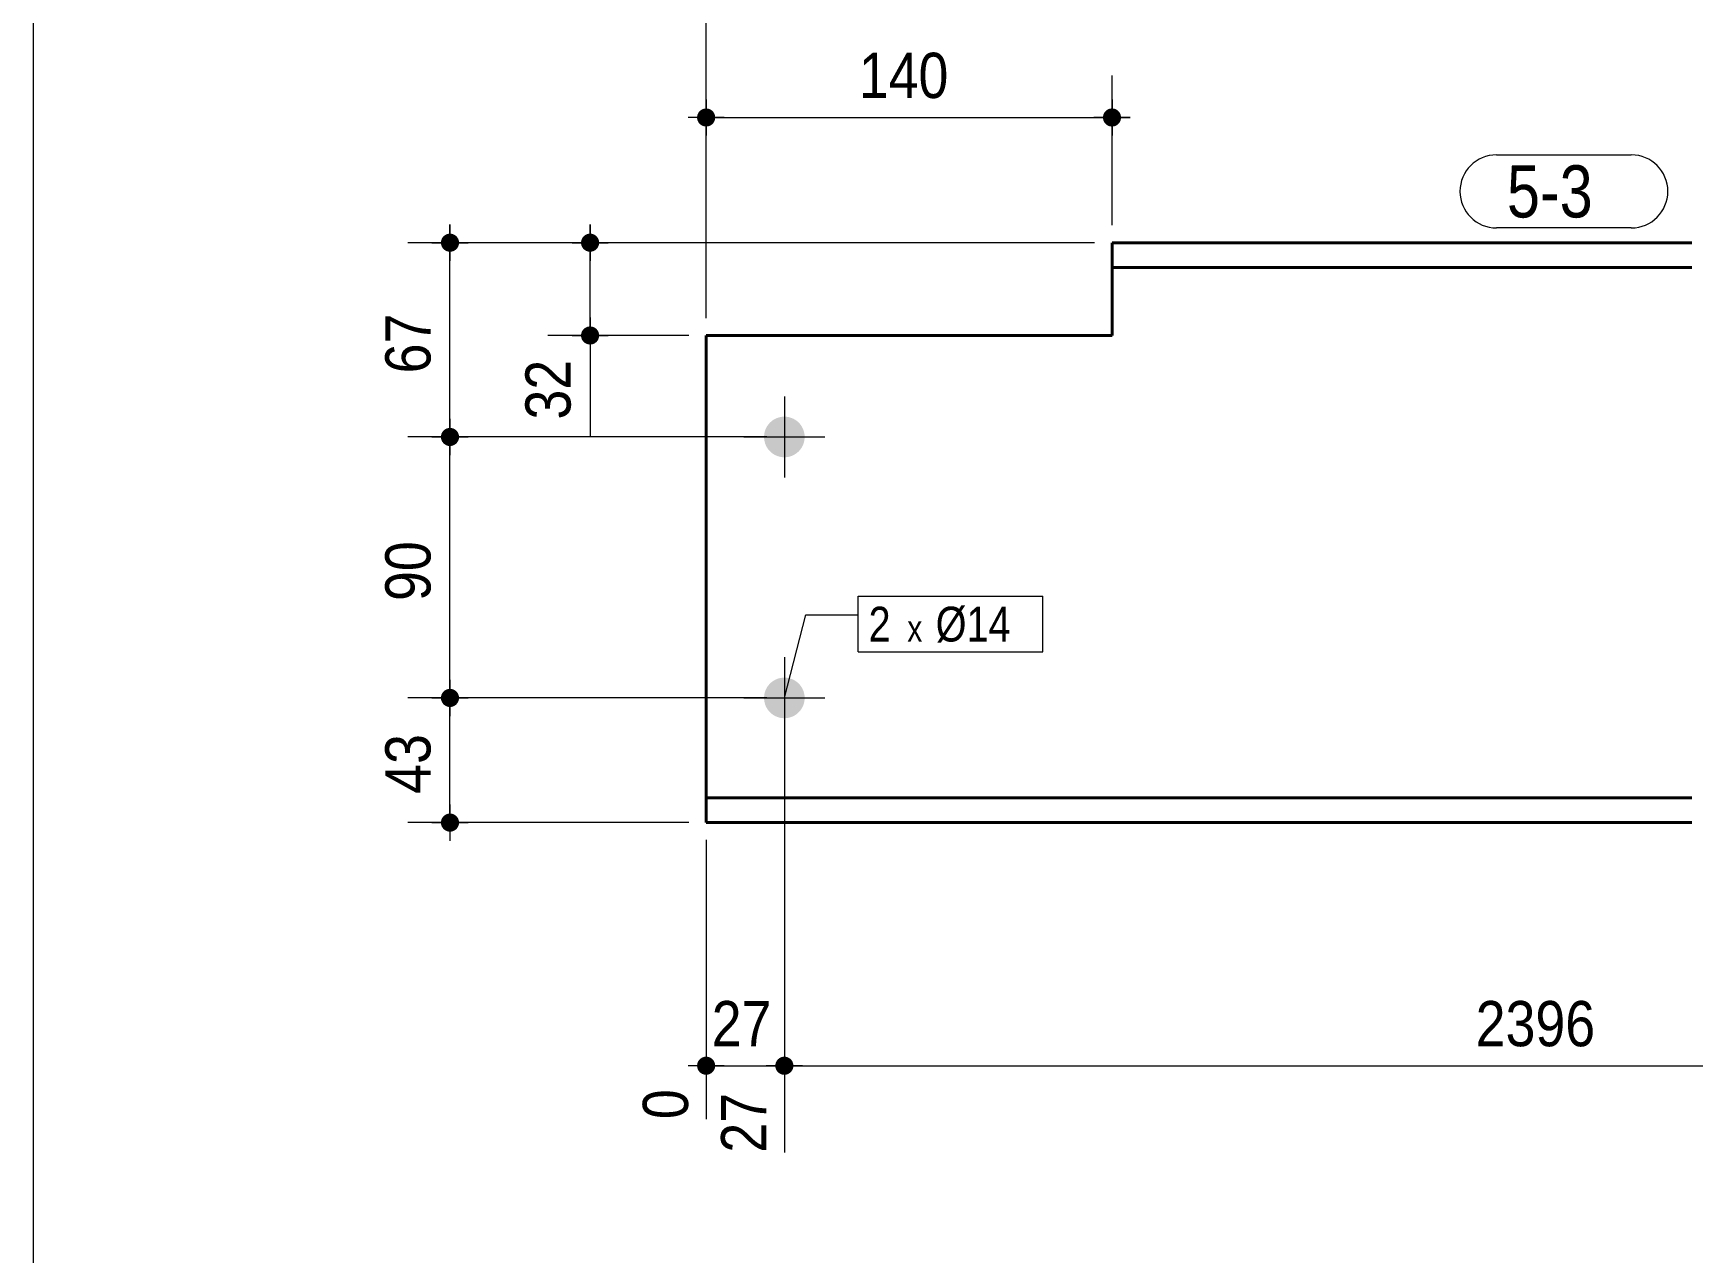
# Model space of a CAD drawing. Header units: millimetres. Extents: x 2 to 287, y 5 to 195.
# Drawn here: x 5 to 100.4, y 86.3 to 156.4 of the extents above; entities that cross this region are included whole.
import ezdxf

# ---------------------------------------------------------------- set-up
doc = ezdxf.new("R2010")
doc.units = ezdxf.units.MM
doc.linetypes.add('CACHE2', pattern=[1.190625, 0.79375, -0.396875])
for name, color, linetype, lineweight in [('Boulon', 7, 'Continuous', 0), ('Cache', 7, 'Continuous', 0), ('Cotation', 7, 'Continuous', 0), ('Désignation boulon', 3, 'Continuous', 0), ('Feuille dessin', 5, 'Continuous', 0), ('Piece', 2, 'Continuous', 0), ('Repère pièce', 3, 'Continuous', 0)]:
    doc.layers.add(name, color=color, linetype=linetype, lineweight=lineweight)
doc.styles.add('ARIAL', font='ARIAL.TTF')
doc.styles.add('COMIC_SANS_MS', font='COMIC.TTF')

# ---------------------------------------------------------------- blocks, each defined once
blk = doc.blocks.new('*A3')
at = {"layer": 'Boulon'}
for points in [[(47.01, 133.207), (47.011, 133.236), (47.013, 133.264), (47.015, 133.293), (47.018, 133.321), (47.022, 133.35), (47.027, 133.378), (47.032, 133.406), (47.038, 133.434), (47.044, 133.462), (47.052, 133.49), (47.06, 133.517), (47.068, 133.544), (47.078, 133.571), (47.088, 133.598), (47.098, 133.625), (47.11, 133.651), (47.121, 133.677), (47.134, 133.703), (47.147, 133.728), (47.161, 133.753), (47.175, 133.778), (47.19, 133.803), (47.206, 133.827), (47.222, 133.85), (47.239, 133.873), (47.256, 133.896), (47.274, 133.919), (47.293, 133.94), (47.312, 133.962), (47.331, 133.983), (47.351, 134.003), (47.372, 134.023), (47.393, 134.043), (47.414, 134.062), (47.436, 134.08), (47.458, 134.098), (47.481, 134.116), (47.504, 134.132), (47.528, 134.148), (47.552, 134.164), (47.576, 134.179), (47.601, 134.194), (47.626, 134.207), (47.652, 134.221), (47.677, 134.233), (47.703, 134.245), (47.73, 134.256), (47.756, 134.267), (47.783, 134.277), (47.81, 134.286), (47.837, 134.295), (47.865, 134.303), (47.893, 134.31), (47.92, 134.317), (47.948, 134.323), (47.977, 134.328), (48.005, 134.332), (48.033, 134.336), (48.062, 134.339), (48.09, 134.342), (48.119, 134.344), (48.147, 134.345), (48.176, 134.345), (48.205, 134.345), (48.233, 134.344), (48.262, 134.342), (48.29, 134.339), (48.319, 134.336), (48.347, 134.332), (48.376, 134.328), (48.404, 134.323), (48.432, 134.317), (48.46, 134.31), (48.487, 134.303), (48.515, 134.295), (48.542, 134.286), (48.569, 134.277), (48.596, 134.267), (48.623, 134.256), (48.649, 134.245), (48.675, 134.233), (48.701, 134.221), (48.726, 134.207), (48.751, 134.194), (48.776, 134.179), (48.8, 134.164), (48.824, 134.148), (48.848, 134.132), (48.871, 134.116), (48.894, 134.098), (48.916, 134.08), (48.938, 134.062), (48.96, 134.043), (48.981, 134.023), (49.001, 134.003), (49.021, 133.983), (49.041, 133.962), (49.06, 133.94), (49.078, 133.919), (49.096, 133.896), (49.113, 133.873), (49.13, 133.85), (49.146, 133.827), (49.162, 133.803), (49.177, 133.778), (49.191, 133.753), (49.205, 133.728), (49.218, 133.703), (49.231, 133.677), (49.243, 133.651), (49.254, 133.625), (49.265, 133.598), (49.275, 133.571), (49.284, 133.544), (49.293, 133.517), (49.301, 133.49), (49.308, 133.462), (49.314, 133.434), (49.32, 133.406), (49.326, 133.378), (49.33, 133.35), (49.334, 133.321), (49.337, 133.293), (49.34, 133.264), (49.341, 133.236), (49.342, 133.207), (49.343, 133.178), (49.342, 133.15), (49.341, 133.121), (49.34, 133.093), (49.337, 133.064), (49.334, 133.036), (49.33, 133.007), (49.326, 132.979), (49.32, 132.951), (49.314, 132.923), (49.308, 132.895), (49.301, 132.867), (49.293, 132.84), (49.284, 132.812), (49.275, 132.785), (49.265, 132.759), (49.254, 132.732), (49.243, 132.706), (49.231, 132.68), (49.218, 132.654), (49.205, 132.628), (49.191, 132.603), (49.177, 132.579), (49.162, 132.554), (49.146, 132.53), (49.13, 132.507), (49.113, 132.483), (49.096, 132.461), (49.078, 132.438), (49.06, 132.416), (49.041, 132.395), (49.021, 132.374), (49.001, 132.353), (48.981, 132.333), (48.96, 132.314), (48.938, 132.295), (48.916, 132.277), (48.894, 132.259), (48.871, 132.241), (48.848, 132.225), (48.824, 132.208), (48.8, 132.193), (48.776, 132.178), (48.751, 132.163), (48.726, 132.15), (48.701, 132.136), (48.675, 132.124), (48.649, 132.112), (48.623, 132.101), (48.596, 132.09), (48.569, 132.08), (48.542, 132.071), (48.515, 132.062), (48.487, 132.054), (48.46, 132.047), (48.432, 132.04), (48.404, 132.034), (48.376, 132.029), (48.347, 132.024), (48.319, 132.021), (48.29, 132.017), (48.262, 132.015), (48.233, 132.013), (48.205, 132.012), (48.176, 132.012), (48.147, 132.012), (48.119, 132.013), (48.09, 132.015), (48.062, 132.017), (48.033, 132.021), (48.005, 132.024), (47.977, 132.029), (47.948, 132.034), (47.92, 132.04), (47.893, 132.047), (47.865, 132.054), (47.837, 132.062), (47.81, 132.071), (47.783, 132.08), (47.756, 132.09), (47.73, 132.101), (47.703, 132.112), (47.677, 132.124), (47.652, 132.136), (47.626, 132.15), (47.601, 132.163), (47.576, 132.178), (47.552, 132.193), (47.528, 132.208), (47.504, 132.225), (47.481, 132.241), (47.458, 132.259), (47.436, 132.277), (47.414, 132.295), (47.393, 132.314), (47.372, 132.333), (47.351, 132.353), (47.331, 132.374), (47.312, 132.395), (47.293, 132.416), (47.274, 132.438), (47.256, 132.461), (47.239, 132.483), (47.222, 132.507), (47.206, 132.53), (47.19, 132.554), (47.175, 132.579), (47.161, 132.603), (47.147, 132.628), (47.134, 132.654), (47.121, 132.68), (47.11, 132.706), (47.098, 132.732), (47.088, 132.759), (47.078, 132.785), (47.068, 132.812), (47.06, 132.84), (47.052, 132.867), (47.044, 132.895), (47.038, 132.923), (47.032, 132.951), (47.027, 132.979), (47.022, 133.007), (47.018, 133.036), (47.015, 133.064), (47.013, 133.093), (47.011, 133.121), (47.01, 133.15), (47.009, 133.178)], [(47.01, 118.207), (47.011, 118.236), (47.013, 118.264), (47.015, 118.293), (47.018, 118.321), (47.022, 118.35), (47.027, 118.378), (47.032, 118.406), (47.038, 118.434), (47.044, 118.462), (47.052, 118.49), (47.06, 118.517), (47.068, 118.544), (47.078, 118.571), (47.088, 118.598), (47.098, 118.625), (47.11, 118.651), (47.121, 118.677), (47.134, 118.703), (47.147, 118.728), (47.161, 118.753), (47.175, 118.778), (47.19, 118.803), (47.206, 118.827), (47.222, 118.85), (47.239, 118.873), (47.256, 118.896), (47.274, 118.919), (47.293, 118.94), (47.312, 118.962), (47.331, 118.983), (47.351, 119.003), (47.372, 119.023), (47.393, 119.043), (47.414, 119.062), (47.436, 119.08), (47.458, 119.098), (47.481, 119.116), (47.504, 119.132), (47.528, 119.148), (47.552, 119.164), (47.576, 119.179), (47.601, 119.194), (47.626, 119.207), (47.652, 119.221), (47.677, 119.233), (47.703, 119.245), (47.73, 119.256), (47.756, 119.267), (47.783, 119.277), (47.81, 119.286), (47.837, 119.295), (47.865, 119.303), (47.893, 119.31), (47.92, 119.317), (47.948, 119.323), (47.977, 119.328), (48.005, 119.332), (48.033, 119.336), (48.062, 119.339), (48.09, 119.342), (48.119, 119.344), (48.147, 119.345), (48.176, 119.345), (48.205, 119.345), (48.233, 119.344), (48.262, 119.342), (48.29, 119.339), (48.319, 119.336), (48.347, 119.332), (48.376, 119.328), (48.404, 119.323), (48.432, 119.317), (48.46, 119.31), (48.487, 119.303), (48.515, 119.295), (48.542, 119.286), (48.569, 119.277), (48.596, 119.267), (48.623, 119.256), (48.649, 119.245), (48.675, 119.233), (48.701, 119.221), (48.726, 119.207), (48.751, 119.194), (48.776, 119.179), (48.8, 119.164), (48.824, 119.148), (48.848, 119.132), (48.871, 119.116), (48.894, 119.098), (48.916, 119.08), (48.938, 119.062), (48.96, 119.043), (48.981, 119.023), (49.001, 119.003), (49.021, 118.983), (49.041, 118.962), (49.06, 118.94), (49.078, 118.919), (49.096, 118.896), (49.113, 118.873), (49.13, 118.85), (49.146, 118.827), (49.162, 118.803), (49.177, 118.778), (49.191, 118.753), (49.205, 118.728), (49.218, 118.703), (49.231, 118.677), (49.243, 118.651), (49.254, 118.625), (49.265, 118.598), (49.275, 118.571), (49.284, 118.544), (49.293, 118.517), (49.301, 118.49), (49.308, 118.462), (49.314, 118.434), (49.32, 118.406), (49.326, 118.378), (49.33, 118.35), (49.334, 118.321), (49.337, 118.293), (49.34, 118.264), (49.341, 118.236), (49.342, 118.207), (49.343, 118.178), (49.342, 118.15), (49.341, 118.121), (49.34, 118.093), (49.337, 118.064), (49.334, 118.036), (49.33, 118.007), (49.326, 117.979), (49.32, 117.951), (49.314, 117.923), (49.308, 117.895), (49.301, 117.867), (49.293, 117.84), (49.284, 117.812), (49.275, 117.785), (49.265, 117.759), (49.254, 117.732), (49.243, 117.706), (49.231, 117.68), (49.218, 117.654), (49.205, 117.628), (49.191, 117.603), (49.177, 117.579), (49.162, 117.554), (49.146, 117.53), (49.13, 117.507), (49.113, 117.483), (49.096, 117.461), (49.078, 117.438), (49.06, 117.416), (49.041, 117.395), (49.021, 117.374), (49.001, 117.353), (48.981, 117.333), (48.96, 117.314), (48.938, 117.295), (48.916, 117.277), (48.894, 117.259), (48.871, 117.241), (48.848, 117.225), (48.824, 117.208), (48.8, 117.193), (48.776, 117.178), (48.751, 117.163), (48.726, 117.15), (48.701, 117.136), (48.675, 117.124), (48.649, 117.112), (48.623, 117.101), (48.596, 117.09), (48.569, 117.08), (48.542, 117.071), (48.515, 117.062), (48.487, 117.054), (48.46, 117.047), (48.432, 117.04), (48.404, 117.034), (48.376, 117.029), (48.347, 117.024), (48.319, 117.021), (48.29, 117.017), (48.262, 117.015), (48.233, 117.013), (48.205, 117.012), (48.176, 117.012), (48.147, 117.012), (48.119, 117.013), (48.09, 117.015), (48.062, 117.017), (48.033, 117.021), (48.005, 117.024), (47.977, 117.029), (47.948, 117.034), (47.92, 117.04), (47.893, 117.047), (47.865, 117.054), (47.837, 117.062), (47.81, 117.071), (47.783, 117.08), (47.756, 117.09), (47.73, 117.101), (47.703, 117.112), (47.677, 117.124), (47.652, 117.136), (47.626, 117.15), (47.601, 117.163), (47.576, 117.178), (47.552, 117.193), (47.528, 117.208), (47.504, 117.225), (47.481, 117.241), (47.458, 117.259), (47.436, 117.277), (47.414, 117.295), (47.393, 117.314), (47.372, 117.333), (47.351, 117.353), (47.331, 117.374), (47.312, 117.395), (47.293, 117.416), (47.274, 117.438), (47.256, 117.461), (47.239, 117.483), (47.222, 117.507), (47.206, 117.53), (47.19, 117.554), (47.175, 117.579), (47.161, 117.603), (47.147, 117.628), (47.134, 117.654), (47.121, 117.68), (47.11, 117.706), (47.098, 117.732), (47.088, 117.759), (47.078, 117.785), (47.068, 117.812), (47.06, 117.84), (47.052, 117.867), (47.044, 117.895), (47.038, 117.923), (47.032, 117.951), (47.027, 117.979), (47.022, 118.007), (47.018, 118.036), (47.015, 118.064), (47.013, 118.093), (47.011, 118.121), (47.01, 118.15), (47.009, 118.178)]]:
    blk.add_hatch(color=256, dxfattribs=at).paths.add_polyline_path(points, flags=17)
at = {"layer": 'Boulon', "linetype": 'Continuous', "lineweight": 0}
for p, q in [((48.176, 135.512), (48.176, 130.845)), ((45.843, 133.178), (50.509, 133.178)), ((48.176, 120.512), (48.176, 115.845)), ((45.843, 118.178), (50.509, 118.178))]:
    blk.add_line(p, q, dxfattribs=at)
blk = doc.blocks.new('*A4')
at = {"layer": 'Cache', "color": 7, "linetype": 'CACHE2', "lineweight": 20}
blk.add_line((67.00887, 144.345006), (67.00887, 142.92834), dxfattribs=at)
at = {"layer": 'Piece', "color": 2, "linetype": 'Continuous', "lineweight": 40}
for p, q in [((100.342203, 144.345006), (67.00887, 144.345006)), ((67.00887, 144.345006), (67.00887, 142.92834)), ((100.342203, 142.92834), (67.00887, 142.92834)), ((67.00887, 142.92834), (67.00887, 139.011673)), ((67.00887, 139.011673), (43.68, 139.011673)), ((43.68, 139.011673), (43.68, 111.011673)), ((100.342203, 112.42834), (43.68, 112.42834)), ((100.342203, 111.011673), (43.68, 111.011673))]:
    blk.add_line(p, q, dxfattribs=at)
blk = doc.blocks.new('*A5')
at = {"layer": 'Feuille dessin', "linetype": 'Continuous', "lineweight": 0}
blk.add_line((5, 195), (5, 5), dxfattribs=at)
blk = doc.blocks.new('*A10')
at = {"layer": 'Cotation'}
for points in [[(43.654, 151.022), (43.629, 151.024), (43.604, 151.027), (43.579, 151.032), (43.554, 151.037), (43.529, 151.044), (43.505, 151.052), (43.481, 151.061), (43.458, 151.072), (43.435, 151.083), (43.413, 151.096), (43.391, 151.109), (43.37, 151.124), (43.35, 151.14), (43.331, 151.156), (43.312, 151.174), (43.295, 151.193), (43.278, 151.212), (43.262, 151.232), (43.248, 151.253), (43.234, 151.274), (43.221, 151.297), (43.21, 151.319), (43.2, 151.343), (43.19, 151.367), (43.182, 151.391), (43.176, 151.415), (43.17, 151.44), (43.166, 151.465), (43.163, 151.491), (43.161, 151.516), (43.16, 151.542), (43.161, 151.567), (43.163, 151.593), (43.166, 151.618), (43.17, 151.643), (43.176, 151.668), (43.182, 151.693), (43.19, 151.717), (43.2, 151.741), (43.21, 151.764), (43.221, 151.787), (43.234, 151.809), (43.248, 151.831), (43.262, 151.851), (43.278, 151.872), (43.295, 151.891), (43.312, 151.909), (43.331, 151.927), (43.35, 151.944), (43.37, 151.959), (43.391, 151.974), (43.413, 151.988), (43.435, 152), (43.458, 152.012), (43.481, 152.022), (43.505, 152.031), (43.529, 152.039), (43.554, 152.046), (43.579, 152.052), (43.604, 152.056), (43.629, 152.059), (43.654, 152.061), (43.68, 152.062), (43.706, 152.061), (43.731, 152.059), (43.756, 152.056), (43.781, 152.052), (43.806, 152.046), (43.831, 152.039), (43.855, 152.031), (43.879, 152.022), (43.902, 152.012), (43.925, 152), (43.947, 151.988), (43.969, 151.974), (43.99, 151.959), (44.01, 151.944), (44.029, 151.927), (44.048, 151.909), (44.065, 151.891), (44.082, 151.872), (44.098, 151.851), (44.112, 151.831), (44.126, 151.809), (44.139, 151.787), (44.15, 151.764), (44.16, 151.741), (44.17, 151.717), (44.178, 151.693), (44.184, 151.668), (44.19, 151.643), (44.194, 151.618), (44.197, 151.593), (44.199, 151.567), (44.2, 151.542), (44.199, 151.516), (44.197, 151.491), (44.194, 151.465), (44.19, 151.44), (44.184, 151.415), (44.178, 151.391), (44.17, 151.367), (44.16, 151.343), (44.15, 151.319), (44.139, 151.297), (44.126, 151.274), (44.112, 151.253), (44.098, 151.232), (44.082, 151.212), (44.065, 151.193), (44.048, 151.174), (44.029, 151.156), (44.01, 151.14), (43.99, 151.124), (43.969, 151.109), (43.947, 151.096), (43.925, 151.083), (43.902, 151.072), (43.879, 151.061), (43.855, 151.052), (43.831, 151.044), (43.806, 151.037), (43.781, 151.032), (43.756, 151.027), (43.731, 151.024), (43.706, 151.022), (43.68, 151.022)], [(66.983, 151.022), (66.958, 151.024), (66.933, 151.027), (66.907, 151.032), (66.883, 151.037), (66.858, 151.044), (66.834, 151.052), (66.81, 151.061), (66.787, 151.072), (66.764, 151.083), (66.742, 151.096), (66.72, 151.109), (66.699, 151.124), (66.679, 151.14), (66.66, 151.156), (66.641, 151.174), (66.624, 151.193), (66.607, 151.212), (66.591, 151.232), (66.577, 151.253), (66.563, 151.274), (66.55, 151.297), (66.539, 151.319), (66.528, 151.343), (66.519, 151.367), (66.511, 151.391), (66.504, 151.415), (66.499, 151.44), (66.494, 151.465), (66.491, 151.491), (66.489, 151.516), (66.489, 151.542), (66.489, 151.567), (66.491, 151.593), (66.494, 151.618), (66.499, 151.643), (66.504, 151.668), (66.511, 151.693), (66.519, 151.717), (66.528, 151.741), (66.539, 151.764), (66.55, 151.787), (66.563, 151.809), (66.577, 151.831), (66.591, 151.851), (66.607, 151.872), (66.624, 151.891), (66.641, 151.909), (66.66, 151.927), (66.679, 151.944), (66.699, 151.959), (66.72, 151.974), (66.742, 151.988), (66.764, 152), (66.787, 152.012), (66.81, 152.022), (66.834, 152.031), (66.858, 152.039), (66.883, 152.046), (66.907, 152.052), (66.933, 152.056), (66.958, 152.059), (66.983, 152.061), (67.009, 152.062), (67.034, 152.061), (67.06, 152.059), (67.085, 152.056), (67.11, 152.052), (67.135, 152.046), (67.16, 152.039), (67.184, 152.031), (67.208, 152.022), (67.231, 152.012), (67.254, 152), (67.276, 151.988), (67.298, 151.974), (67.319, 151.959), (67.339, 151.944), (67.358, 151.927), (67.377, 151.909), (67.394, 151.891), (67.411, 151.872), (67.427, 151.851), (67.441, 151.831), (67.455, 151.809), (67.467, 151.787), (67.479, 151.764), (67.489, 151.741), (67.498, 151.717), (67.506, 151.693), (67.513, 151.668), (67.519, 151.643), (67.523, 151.618), (67.526, 151.593), (67.528, 151.567), (67.529, 151.542), (67.528, 151.516), (67.526, 151.491), (67.523, 151.465), (67.519, 151.44), (67.513, 151.415), (67.506, 151.391), (67.498, 151.367), (67.489, 151.343), (67.479, 151.319), (67.467, 151.297), (67.455, 151.274), (67.441, 151.253), (67.427, 151.232), (67.411, 151.212), (67.394, 151.193), (67.377, 151.174), (67.358, 151.156), (67.339, 151.14), (67.319, 151.124), (67.298, 151.109), (67.276, 151.096), (67.254, 151.083), (67.231, 151.072), (67.208, 151.061), (67.184, 151.052), (67.16, 151.044), (67.135, 151.037), (67.11, 151.032), (67.085, 151.027), (67.06, 151.024), (67.034, 151.022), (67.009, 151.022)]]:
    blk.add_hatch(color=256, dxfattribs=at).paths.add_polyline_path(points, flags=17)
at = {"layer": 'Cotation', "linetype": 'Continuous', "lineweight": 0}
for p, q in [((43.68, 140.012), (43.68, 153.962)), ((67.009, 145.345), (67.009, 153.962)), ((43.68, 152.582), (43.68, 150.502)), ((67.009, 152.582), (67.009, 150.502)), ((44.72, 151.542), (42.64, 151.542)), ((43.68, 151.542), (42.64, 151.542)), ((43.68, 151.542), (67.009, 151.542)), ((68.049, 151.542), (65.969, 151.542)), ((67.009, 151.542), (68.049, 151.542))]:
    blk.add_line(p, q, dxfattribs=at)
at = {"layer": 'Cotation'}
for p in [(43.68, 151.542), (67.009, 151.542)]:
    blk.add_point(p, dxfattribs=at)
at = {"layer": 'Cotation', "style": 'ARIAL', "width": 0.85}
blk.add_text('140', height=2.6, dxfattribs=at).set_placement((52.452, 152.662))
blk = doc.blocks.new('*A11')
at = {"layer": 'Cotation', "linetype": 'Continuous', "lineweight": 0}
blk.add_line((43.68, 140.012), (43.68, 162.791), dxfattribs=at)
blk = doc.blocks.new('*A13')
at = {"layer": 'Cotation'}
for points in [[(43.654, 96.518), (43.629, 96.519), (43.604, 96.523), (43.579, 96.527), (43.554, 96.532), (43.529, 96.539), (43.505, 96.547), (43.481, 96.556), (43.458, 96.567), (43.435, 96.578), (43.413, 96.591), (43.391, 96.605), (43.37, 96.619), (43.35, 96.635), (43.331, 96.652), (43.312, 96.669), (43.295, 96.688), (43.278, 96.707), (43.262, 96.727), (43.248, 96.748), (43.234, 96.77), (43.221, 96.792), (43.21, 96.815), (43.2, 96.838), (43.19, 96.862), (43.182, 96.886), (43.176, 96.911), (43.17, 96.935), (43.166, 96.961), (43.163, 96.986), (43.161, 97.011), (43.16, 97.037), (43.161, 97.062), (43.163, 97.088), (43.166, 97.113), (43.17, 97.138), (43.176, 97.163), (43.182, 97.188), (43.19, 97.212), (43.2, 97.236), (43.21, 97.259), (43.221, 97.282), (43.234, 97.304), (43.248, 97.326), (43.262, 97.347), (43.278, 97.367), (43.295, 97.386), (43.312, 97.405), (43.331, 97.422), (43.35, 97.439), (43.37, 97.455), (43.391, 97.469), (43.413, 97.483), (43.435, 97.496), (43.458, 97.507), (43.481, 97.517), (43.505, 97.527), (43.529, 97.535), (43.554, 97.541), (43.579, 97.547), (43.604, 97.551), (43.629, 97.554), (43.654, 97.556), (43.68, 97.557), (43.706, 97.556), (43.731, 97.554), (43.756, 97.551), (43.781, 97.547), (43.806, 97.541), (43.831, 97.535), (43.855, 97.527), (43.879, 97.517), (43.902, 97.507), (43.925, 97.496), (43.947, 97.483), (43.969, 97.469), (43.99, 97.455), (44.01, 97.439), (44.029, 97.422), (44.048, 97.405), (44.065, 97.386), (44.082, 97.367), (44.098, 97.347), (44.112, 97.326), (44.126, 97.304), (44.139, 97.282), (44.15, 97.259), (44.16, 97.236), (44.17, 97.212), (44.178, 97.188), (44.184, 97.163), (44.19, 97.138), (44.194, 97.113), (44.197, 97.088), (44.199, 97.062), (44.2, 97.037), (44.199, 97.011), (44.197, 96.986), (44.194, 96.961), (44.19, 96.935), (44.184, 96.911), (44.178, 96.886), (44.17, 96.862), (44.16, 96.838), (44.15, 96.815), (44.139, 96.792), (44.126, 96.77), (44.112, 96.748), (44.098, 96.727), (44.082, 96.707), (44.065, 96.688), (44.048, 96.669), (44.029, 96.652), (44.01, 96.635), (43.99, 96.619), (43.969, 96.605), (43.947, 96.591), (43.925, 96.578), (43.902, 96.567), (43.879, 96.556), (43.855, 96.547), (43.831, 96.539), (43.806, 96.532), (43.781, 96.527), (43.756, 96.523), (43.731, 96.519), (43.706, 96.518), (43.68, 96.517)], [(48.151, 96.518), (48.125, 96.519), (48.1, 96.523), (48.075, 96.527), (48.05, 96.532), (48.025, 96.539), (48.001, 96.547), (47.977, 96.556), (47.954, 96.567), (47.931, 96.578), (47.909, 96.591), (47.887, 96.605), (47.866, 96.619), (47.846, 96.635), (47.827, 96.652), (47.808, 96.669), (47.791, 96.688), (47.774, 96.707), (47.758, 96.727), (47.744, 96.748), (47.73, 96.77), (47.718, 96.792), (47.706, 96.815), (47.696, 96.838), (47.687, 96.862), (47.678, 96.886), (47.672, 96.911), (47.666, 96.935), (47.662, 96.961), (47.659, 96.986), (47.657, 97.011), (47.656, 97.037), (47.657, 97.062), (47.659, 97.088), (47.662, 97.113), (47.666, 97.138), (47.672, 97.163), (47.678, 97.188), (47.687, 97.212), (47.696, 97.236), (47.706, 97.259), (47.718, 97.282), (47.73, 97.304), (47.744, 97.326), (47.758, 97.347), (47.774, 97.367), (47.791, 97.386), (47.808, 97.405), (47.827, 97.422), (47.846, 97.439), (47.866, 97.455), (47.887, 97.469), (47.909, 97.483), (47.931, 97.496), (47.954, 97.507), (47.977, 97.517), (48.001, 97.527), (48.025, 97.535), (48.05, 97.541), (48.075, 97.547), (48.1, 97.551), (48.125, 97.554), (48.151, 97.556), (48.176, 97.557), (48.202, 97.556), (48.227, 97.554), (48.252, 97.551), (48.278, 97.547), (48.302, 97.541), (48.327, 97.535), (48.351, 97.527), (48.375, 97.517), (48.398, 97.507), (48.421, 97.496), (48.443, 97.483), (48.465, 97.469), (48.486, 97.455), (48.506, 97.439), (48.525, 97.422), (48.544, 97.405), (48.561, 97.386), (48.578, 97.367), (48.594, 97.347), (48.608, 97.326), (48.622, 97.304), (48.635, 97.282), (48.646, 97.259), (48.657, 97.236), (48.666, 97.212), (48.674, 97.188), (48.681, 97.163), (48.686, 97.138), (48.69, 97.113), (48.694, 97.088), (48.695, 97.062), (48.696, 97.037), (48.695, 97.011), (48.694, 96.986), (48.69, 96.961), (48.686, 96.935), (48.681, 96.911), (48.674, 96.886), (48.666, 96.862), (48.657, 96.838), (48.646, 96.815), (48.635, 96.792), (48.622, 96.77), (48.608, 96.748), (48.594, 96.727), (48.578, 96.707), (48.561, 96.688), (48.544, 96.669), (48.525, 96.652), (48.506, 96.635), (48.486, 96.619), (48.465, 96.605), (48.443, 96.591), (48.421, 96.578), (48.398, 96.567), (48.375, 96.556), (48.351, 96.547), (48.327, 96.539), (48.302, 96.532), (48.278, 96.527), (48.252, 96.523), (48.227, 96.519), (48.202, 96.518), (48.176, 96.517)]]:
    blk.add_hatch(color=256, dxfattribs=at).paths.add_polyline_path(points, flags=17)
at = {"layer": 'Cotation', "linetype": 'Continuous', "lineweight": 0}
for p, q in [((48.176, 117.178), (48.176, 92.04)), ((43.68, 110.012), (43.68, 93.968)), ((43.68, 98.077), (43.68, 95.997)), ((48.176, 98.077), (48.176, 95.997)), ((44.72, 97.037), (42.64, 97.037)), ((43.68, 97.037), (42.64, 97.037)), ((43.68, 97.037), (48.176, 97.037)), ((49.216, 97.037), (47.136, 97.037)), ((48.176, 97.037), (49.216, 97.037))]:
    blk.add_line(p, q, dxfattribs=at)
at = {"layer": 'Cotation'}
for p in [(43.68, 97.037), (48.176, 97.037)]:
    blk.add_point(p, dxfattribs=at)
at = {"layer": 'Cotation', "style": 'ARIAL', "width": 0.85}
blk.add_text('27', height=2.6, dxfattribs=at).set_placement((44, 98.157))
for s, p in [('0', (42.64, 93.968)), ('27', (47.136, 92.04))]:
    blk.add_text(s, height=2.6, rotation=90.00021, dxfattribs=at).set_placement(p)
blk = doc.blocks.new('*A14')
at = {"layer": 'Cotation'}
for points in [[(48.151, 96.518), (48.125, 96.519), (48.1, 96.523), (48.075, 96.527), (48.05, 96.532), (48.025, 96.539), (48.001, 96.547), (47.977, 96.556), (47.954, 96.567), (47.931, 96.578), (47.909, 96.591), (47.887, 96.605), (47.866, 96.619), (47.846, 96.635), (47.827, 96.652), (47.808, 96.669), (47.791, 96.688), (47.774, 96.707), (47.758, 96.727), (47.744, 96.748), (47.73, 96.77), (47.718, 96.792), (47.706, 96.815), (47.696, 96.838), (47.687, 96.862), (47.678, 96.886), (47.672, 96.911), (47.666, 96.935), (47.662, 96.961), (47.659, 96.986), (47.657, 97.011), (47.656, 97.037), (47.657, 97.062), (47.659, 97.088), (47.662, 97.113), (47.666, 97.138), (47.672, 97.163), (47.678, 97.188), (47.687, 97.212), (47.696, 97.236), (47.706, 97.259), (47.718, 97.282), (47.73, 97.304), (47.744, 97.326), (47.758, 97.347), (47.774, 97.367), (47.791, 97.386), (47.808, 97.405), (47.827, 97.422), (47.846, 97.439), (47.866, 97.455), (47.887, 97.469), (47.909, 97.483), (47.931, 97.496), (47.954, 97.507), (47.977, 97.517), (48.001, 97.527), (48.025, 97.535), (48.05, 97.541), (48.075, 97.547), (48.1, 97.551), (48.125, 97.554), (48.151, 97.556), (48.176, 97.557), (48.202, 97.556), (48.227, 97.554), (48.252, 97.551), (48.278, 97.547), (48.302, 97.541), (48.327, 97.535), (48.351, 97.527), (48.375, 97.517), (48.398, 97.507), (48.421, 97.496), (48.443, 97.483), (48.465, 97.469), (48.486, 97.455), (48.506, 97.439), (48.525, 97.422), (48.544, 97.405), (48.561, 97.386), (48.578, 97.367), (48.594, 97.347), (48.608, 97.326), (48.622, 97.304), (48.635, 97.282), (48.646, 97.259), (48.657, 97.236), (48.666, 97.212), (48.674, 97.188), (48.681, 97.163), (48.686, 97.138), (48.69, 97.113), (48.694, 97.088), (48.695, 97.062), (48.696, 97.037), (48.695, 97.011), (48.694, 96.986), (48.69, 96.961), (48.686, 96.935), (48.681, 96.911), (48.674, 96.886), (48.666, 96.862), (48.657, 96.838), (48.646, 96.815), (48.635, 96.792), (48.622, 96.77), (48.608, 96.748), (48.594, 96.727), (48.578, 96.707), (48.561, 96.688), (48.544, 96.669), (48.525, 96.652), (48.506, 96.635), (48.486, 96.619), (48.465, 96.605), (48.443, 96.591), (48.421, 96.578), (48.398, 96.567), (48.375, 96.556), (48.351, 96.547), (48.327, 96.539), (48.302, 96.532), (48.278, 96.527), (48.252, 96.523), (48.227, 96.519), (48.202, 96.518), (48.176, 96.517)], [(135.333, 96.518), (135.308, 96.519), (135.283, 96.523), (135.257, 96.527), (135.233, 96.532), (135.208, 96.539), (135.184, 96.547), (135.16, 96.556), (135.137, 96.567), (135.114, 96.578), (135.092, 96.591), (135.07, 96.605), (135.049, 96.619), (135.029, 96.635), (135.01, 96.652), (134.991, 96.669), (134.974, 96.688), (134.957, 96.707), (134.941, 96.727), (134.927, 96.748), (134.913, 96.77), (134.9, 96.792), (134.889, 96.815), (134.878, 96.838), (134.869, 96.862), (134.861, 96.886), (134.854, 96.911), (134.849, 96.935), (134.844, 96.961), (134.841, 96.986), (134.839, 97.011), (134.839, 97.037), (134.839, 97.062), (134.841, 97.088), (134.844, 97.113), (134.849, 97.138), (134.854, 97.163), (134.861, 97.188), (134.869, 97.212), (134.878, 97.236), (134.889, 97.259), (134.9, 97.282), (134.913, 97.304), (134.927, 97.326), (134.941, 97.347), (134.957, 97.367), (134.974, 97.386), (134.991, 97.405), (135.01, 97.422), (135.029, 97.439), (135.049, 97.455), (135.07, 97.469), (135.092, 97.483), (135.114, 97.496), (135.137, 97.507), (135.16, 97.517), (135.184, 97.527), (135.208, 97.535), (135.233, 97.541), (135.257, 97.547), (135.283, 97.551), (135.308, 97.554), (135.333, 97.556), (135.359, 97.557), (135.384, 97.556), (135.41, 97.554), (135.435, 97.551), (135.46, 97.547), (135.485, 97.541), (135.51, 97.535), (135.534, 97.527), (135.558, 97.517), (135.581, 97.507), (135.604, 97.496), (135.626, 97.483), (135.648, 97.469), (135.669, 97.455), (135.689, 97.439), (135.708, 97.422), (135.727, 97.405), (135.744, 97.386), (135.761, 97.367), (135.777, 97.347), (135.791, 97.326), (135.805, 97.304), (135.817, 97.282), (135.829, 97.259), (135.839, 97.236), (135.848, 97.212), (135.856, 97.188), (135.863, 97.163), (135.869, 97.138), (135.873, 97.113), (135.876, 97.088), (135.878, 97.062), (135.879, 97.037), (135.878, 97.011), (135.876, 96.986), (135.873, 96.961), (135.869, 96.935), (135.863, 96.911), (135.856, 96.886), (135.848, 96.862), (135.839, 96.838), (135.829, 96.815), (135.817, 96.792), (135.805, 96.77), (135.791, 96.748), (135.777, 96.727), (135.761, 96.707), (135.744, 96.688), (135.727, 96.669), (135.708, 96.652), (135.689, 96.635), (135.669, 96.619), (135.648, 96.605), (135.626, 96.591), (135.604, 96.578), (135.581, 96.567), (135.558, 96.556), (135.534, 96.547), (135.51, 96.539), (135.485, 96.532), (135.46, 96.527), (135.435, 96.523), (135.41, 96.519), (135.384, 96.518), (135.359, 96.517)]]:
    blk.add_hatch(color=256, dxfattribs=at).paths.add_polyline_path(points, flags=17)
at = {"layer": 'Cotation', "linetype": 'Continuous', "lineweight": 0}
for p, q in [((135.359, 126.677), (135.359, 88.183)), ((48.176, 117.178), (48.176, 101.277)), ((48.176, 97.637), (48.176, 92.04)), ((48.176, 97.637), (48.176, 95.997)), ((135.359, 98.077), (135.359, 95.997)), ((49.216, 97.037), (47.136, 97.037)), ((48.176, 97.037), (47.136, 97.037)), ((48.176, 97.037), (135.359, 97.037)), ((136.399, 97.037), (134.319, 97.037)), ((135.359, 97.037), (136.399, 97.037))]:
    blk.add_line(p, q, dxfattribs=at)
at = {"layer": 'Cotation'}
for p in [(48.176, 97.037), (135.359, 97.037)]:
    blk.add_point(p, dxfattribs=at)
at = {"layer": 'Cotation', "style": 'ARIAL', "width": 0.85}
blk.add_text('2396', height=2.6, dxfattribs=at).set_placement((87.911, 98.157))
blk.add_text('2423', height=2.6, rotation=90.00021, dxfattribs=at).set_placement((134.319, 88.183))
blk = doc.blocks.new('*A19')
at = {"layer": 'Cotation'}
for points in [[(36.984, 143.826), (36.959, 143.828), (36.933, 143.831), (36.908, 143.835), (36.883, 143.841), (36.859, 143.847), (36.834, 143.855), (36.811, 143.865), (36.787, 143.875), (36.764, 143.886), (36.742, 143.899), (36.721, 143.913), (36.7, 143.927), (36.68, 143.943), (36.66, 143.96), (36.642, 143.977), (36.624, 143.996), (36.608, 144.015), (36.592, 144.035), (36.577, 144.056), (36.564, 144.078), (36.551, 144.1), (36.54, 144.123), (36.529, 144.146), (36.52, 144.17), (36.512, 144.194), (36.505, 144.219), (36.5, 144.244), (36.495, 144.269), (36.492, 144.294), (36.49, 144.319), (36.49, 144.345), (36.49, 144.371), (36.492, 144.396), (36.495, 144.421), (36.5, 144.446), (36.505, 144.471), (36.512, 144.496), (36.52, 144.52), (36.529, 144.544), (36.54, 144.567), (36.551, 144.59), (36.564, 144.612), (36.577, 144.634), (36.592, 144.655), (36.608, 144.675), (36.624, 144.694), (36.642, 144.713), (36.66, 144.73), (36.68, 144.747), (36.7, 144.763), (36.721, 144.777), (36.742, 144.791), (36.764, 144.804), (36.787, 144.815), (36.811, 144.825), (36.834, 144.835), (36.859, 144.843), (36.883, 144.849), (36.908, 144.855), (36.933, 144.859), (36.959, 144.863), (36.984, 144.864), (37.01, 144.865), (37.035, 144.864), (37.061, 144.863), (37.086, 144.859), (37.111, 144.855), (37.136, 144.849), (37.161, 144.843), (37.185, 144.835), (37.209, 144.825), (37.232, 144.815), (37.255, 144.804), (37.277, 144.791), (37.299, 144.777), (37.319, 144.763), (37.34, 144.747), (37.359, 144.73), (37.377, 144.713), (37.395, 144.694), (37.412, 144.675), (37.427, 144.655), (37.442, 144.634), (37.456, 144.612), (37.468, 144.59), (37.48, 144.567), (37.49, 144.544), (37.499, 144.52), (37.507, 144.496), (37.514, 144.471), (37.52, 144.446), (37.524, 144.421), (37.527, 144.396), (37.529, 144.371), (37.53, 144.345), (37.529, 144.319), (37.527, 144.294), (37.524, 144.269), (37.52, 144.244), (37.514, 144.219), (37.507, 144.194), (37.499, 144.17), (37.49, 144.146), (37.48, 144.123), (37.468, 144.1), (37.456, 144.078), (37.442, 144.056), (37.427, 144.035), (37.412, 144.015), (37.395, 143.996), (37.377, 143.977), (37.359, 143.96), (37.34, 143.943), (37.319, 143.927), (37.299, 143.913), (37.277, 143.899), (37.255, 143.886), (37.232, 143.875), (37.209, 143.865), (37.185, 143.855), (37.161, 143.847), (37.136, 143.841), (37.111, 143.835), (37.086, 143.831), (37.061, 143.828), (37.035, 143.826), (37.01, 143.825)], [(36.984, 138.492), (36.959, 138.494), (36.933, 138.497), (36.908, 138.502), (36.883, 138.507), (36.859, 138.514), (36.834, 138.522), (36.811, 138.531), (36.787, 138.542), (36.764, 138.553), (36.742, 138.566), (36.721, 138.579), (36.7, 138.594), (36.68, 138.61), (36.66, 138.626), (36.642, 138.644), (36.624, 138.662), (36.608, 138.682), (36.592, 138.702), (36.577, 138.723), (36.564, 138.744), (36.551, 138.767), (36.54, 138.789), (36.529, 138.813), (36.52, 138.836), (36.512, 138.861), (36.505, 138.885), (36.5, 138.91), (36.495, 138.935), (36.492, 138.961), (36.49, 138.986), (36.49, 139.012), (36.49, 139.037), (36.492, 139.063), (36.495, 139.088), (36.5, 139.113), (36.505, 139.138), (36.512, 139.163), (36.52, 139.187), (36.529, 139.211), (36.54, 139.234), (36.551, 139.257), (36.564, 139.279), (36.577, 139.301), (36.592, 139.321), (36.608, 139.342), (36.624, 139.361), (36.642, 139.379), (36.66, 139.397), (36.68, 139.414), (36.7, 139.429), (36.721, 139.444), (36.742, 139.458), (36.764, 139.47), (36.787, 139.482), (36.811, 139.492), (36.834, 139.501), (36.859, 139.509), (36.883, 139.516), (36.908, 139.522), (36.933, 139.526), (36.959, 139.529), (36.984, 139.531), (37.01, 139.532), (37.035, 139.531), (37.061, 139.529), (37.086, 139.526), (37.111, 139.522), (37.136, 139.516), (37.161, 139.509), (37.185, 139.501), (37.209, 139.492), (37.232, 139.482), (37.255, 139.47), (37.277, 139.458), (37.299, 139.444), (37.319, 139.429), (37.34, 139.414), (37.359, 139.397), (37.377, 139.379), (37.395, 139.361), (37.412, 139.342), (37.427, 139.321), (37.442, 139.301), (37.456, 139.279), (37.468, 139.257), (37.48, 139.234), (37.49, 139.211), (37.499, 139.187), (37.507, 139.163), (37.514, 139.138), (37.52, 139.113), (37.524, 139.088), (37.527, 139.063), (37.529, 139.037), (37.53, 139.012), (37.529, 138.986), (37.527, 138.961), (37.524, 138.935), (37.52, 138.91), (37.514, 138.885), (37.507, 138.861), (37.499, 138.836), (37.49, 138.813), (37.48, 138.789), (37.468, 138.767), (37.456, 138.744), (37.442, 138.723), (37.427, 138.702), (37.412, 138.682), (37.395, 138.662), (37.377, 138.644), (37.359, 138.626), (37.34, 138.61), (37.319, 138.594), (37.299, 138.579), (37.277, 138.566), (37.255, 138.553), (37.232, 138.542), (37.209, 138.531), (37.185, 138.522), (37.161, 138.514), (37.136, 138.507), (37.111, 138.502), (37.086, 138.497), (37.061, 138.494), (37.035, 138.492), (37.01, 138.492)]]:
    blk.add_hatch(color=256, dxfattribs=at).paths.add_polyline_path(points, flags=17)
at = {"layer": 'Cotation', "linetype": 'Continuous', "lineweight": 0}
for p, q in [((37.01, 145.385), (37.01, 143.305)), ((37.01, 144.345), (37.01, 145.385)), ((66.009, 144.345), (34.59, 144.345)), ((35.97, 144.345), (38.05, 144.345)), ((37.01, 139.012), (37.01, 144.345)), ((37.01, 140.052), (37.01, 137.972)), ((42.68, 139.012), (34.59, 139.012)), ((35.97, 139.012), (38.05, 139.012)), ((37.01, 139.012), (37.01, 133.205)), ((37.01, 139.012), (37.01, 133.205))]:
    blk.add_line(p, q, dxfattribs=at)
at = {"layer": 'Cotation'}
for p in [(37.01, 144.345), (37.01, 139.012)]:
    blk.add_point(p, dxfattribs=at)
at = {"layer": 'Cotation', "style": 'ARIAL', "width": 0.85}
blk.add_text('32', height=2.6, rotation=90.00021, dxfattribs=at).set_placement((35.89, 134.18))
blk = doc.blocks.new('*A20')
at = {"layer": 'Cotation'}
for points in [[(28.931, 117.659), (28.906, 117.661), (28.88, 117.664), (28.855, 117.668), (28.83, 117.674), (28.806, 117.681), (28.782, 117.689), (28.758, 117.698), (28.734, 117.708), (28.712, 117.72), (28.689, 117.732), (28.668, 117.746), (28.647, 117.761), (28.627, 117.776), (28.608, 117.793), (28.589, 117.811), (28.571, 117.829), (28.555, 117.849), (28.539, 117.869), (28.524, 117.89), (28.511, 117.911), (28.498, 117.933), (28.487, 117.956), (28.476, 117.979), (28.467, 118.003), (28.459, 118.027), (28.452, 118.052), (28.447, 118.077), (28.442, 118.102), (28.439, 118.127), (28.437, 118.153), (28.437, 118.178), (28.437, 118.204), (28.439, 118.229), (28.442, 118.255), (28.447, 118.28), (28.452, 118.305), (28.459, 118.329), (28.467, 118.354), (28.476, 118.377), (28.487, 118.401), (28.498, 118.424), (28.511, 118.446), (28.524, 118.467), (28.539, 118.488), (28.555, 118.508), (28.571, 118.528), (28.589, 118.546), (28.608, 118.564), (28.627, 118.58), (28.647, 118.596), (28.668, 118.611), (28.689, 118.624), (28.712, 118.637), (28.734, 118.649), (28.758, 118.659), (28.782, 118.668), (28.806, 118.676), (28.83, 118.683), (28.855, 118.688), (28.88, 118.693), (28.906, 118.696), (28.931, 118.698), (28.957, 118.698), (28.982, 118.698), (29.008, 118.696), (29.033, 118.693), (29.058, 118.688), (29.083, 118.683), (29.108, 118.676), (29.132, 118.668), (29.156, 118.659), (29.179, 118.649), (29.202, 118.637), (29.224, 118.624), (29.246, 118.611), (29.266, 118.596), (29.287, 118.58), (29.306, 118.564), (29.324, 118.546), (29.342, 118.528), (29.359, 118.508), (29.374, 118.488), (29.389, 118.467), (29.403, 118.446), (29.415, 118.424), (29.427, 118.401), (29.437, 118.377), (29.446, 118.354), (29.454, 118.329), (29.461, 118.305), (29.467, 118.28), (29.471, 118.255), (29.474, 118.229), (29.476, 118.204), (29.477, 118.178), (29.476, 118.153), (29.474, 118.127), (29.471, 118.102), (29.467, 118.077), (29.461, 118.052), (29.454, 118.027), (29.446, 118.003), (29.437, 117.979), (29.427, 117.956), (29.415, 117.933), (29.403, 117.911), (29.389, 117.89), (29.374, 117.869), (29.359, 117.849), (29.342, 117.829), (29.324, 117.811), (29.306, 117.793), (29.287, 117.776), (29.266, 117.761), (29.246, 117.746), (29.224, 117.732), (29.202, 117.72), (29.179, 117.708), (29.156, 117.698), (29.132, 117.689), (29.108, 117.681), (29.083, 117.674), (29.058, 117.668), (29.033, 117.664), (29.008, 117.661), (28.982, 117.659), (28.957, 117.658)], [(28.931, 110.492), (28.906, 110.494), (28.88, 110.497), (28.855, 110.502), (28.83, 110.507), (28.806, 110.514), (28.782, 110.522), (28.758, 110.531), (28.734, 110.542), (28.712, 110.553), (28.689, 110.566), (28.668, 110.579), (28.647, 110.594), (28.627, 110.61), (28.608, 110.626), (28.589, 110.644), (28.571, 110.662), (28.555, 110.682), (28.539, 110.702), (28.524, 110.723), (28.511, 110.744), (28.498, 110.767), (28.487, 110.789), (28.476, 110.813), (28.467, 110.836), (28.459, 110.861), (28.452, 110.885), (28.447, 110.91), (28.442, 110.935), (28.439, 110.961), (28.437, 110.986), (28.437, 111.012), (28.437, 111.037), (28.439, 111.063), (28.442, 111.088), (28.447, 111.113), (28.452, 111.138), (28.459, 111.163), (28.467, 111.187), (28.476, 111.211), (28.487, 111.234), (28.498, 111.257), (28.511, 111.279), (28.524, 111.301), (28.539, 111.321), (28.555, 111.342), (28.571, 111.361), (28.589, 111.379), (28.608, 111.397), (28.627, 111.414), (28.647, 111.429), (28.668, 111.444), (28.689, 111.458), (28.712, 111.47), (28.734, 111.482), (28.758, 111.492), (28.782, 111.501), (28.806, 111.509), (28.83, 111.516), (28.855, 111.522), (28.88, 111.526), (28.906, 111.529), (28.931, 111.531), (28.957, 111.532), (28.982, 111.531), (29.008, 111.529), (29.033, 111.526), (29.058, 111.522), (29.083, 111.516), (29.108, 111.509), (29.132, 111.501), (29.156, 111.492), (29.179, 111.482), (29.202, 111.47), (29.224, 111.458), (29.246, 111.444), (29.266, 111.429), (29.287, 111.414), (29.306, 111.397), (29.324, 111.379), (29.342, 111.361), (29.359, 111.342), (29.374, 111.321), (29.389, 111.301), (29.403, 111.279), (29.415, 111.257), (29.427, 111.234), (29.437, 111.211), (29.446, 111.187), (29.454, 111.163), (29.461, 111.138), (29.467, 111.113), (29.471, 111.088), (29.474, 111.063), (29.476, 111.037), (29.477, 111.012), (29.476, 110.986), (29.474, 110.961), (29.471, 110.935), (29.467, 110.91), (29.461, 110.885), (29.454, 110.861), (29.446, 110.836), (29.437, 110.813), (29.427, 110.789), (29.415, 110.767), (29.403, 110.744), (29.389, 110.723), (29.374, 110.702), (29.359, 110.682), (29.342, 110.662), (29.324, 110.644), (29.306, 110.626), (29.287, 110.61), (29.266, 110.594), (29.246, 110.579), (29.224, 110.566), (29.202, 110.553), (29.179, 110.542), (29.156, 110.531), (29.132, 110.522), (29.108, 110.514), (29.083, 110.507), (29.058, 110.502), (29.033, 110.497), (29.008, 110.494), (28.982, 110.492), (28.957, 110.492)]]:
    blk.add_hatch(color=256, dxfattribs=at).paths.add_polyline_path(points, flags=17)
at = {"layer": 'Cotation', "linetype": 'Continuous', "lineweight": 0}
for p, q in [((28.957, 119.218), (28.957, 117.138)), ((28.957, 118.178), (28.957, 119.218)), ((47.176, 118.178), (26.537, 118.178)), ((27.917, 118.178), (29.997, 118.178)), ((28.957, 111.012), (28.957, 118.178)), ((28.957, 112.052), (28.957, 109.972)), ((42.68, 111.012), (26.537, 111.012)), ((27.917, 111.012), (29.997, 111.012)), ((28.957, 111.012), (28.957, 109.972))]:
    blk.add_line(p, q, dxfattribs=at)
at = {"layer": 'Cotation'}
for p in [(28.957, 118.178), (28.957, 111.012)]:
    blk.add_point(p, dxfattribs=at)
at = {"layer": 'Cotation', "style": 'ARIAL', "width": 0.85}
blk.add_text('43', height=2.6, rotation=90.00021, dxfattribs=at).set_placement((27.837, 112.667))
blk = doc.blocks.new('*A21')
at = {"layer": 'Cotation'}
for points in [[(28.931, 132.659), (28.906, 132.661), (28.88, 132.664), (28.855, 132.668), (28.83, 132.674), (28.806, 132.681), (28.782, 132.689), (28.758, 132.698), (28.734, 132.708), (28.712, 132.72), (28.689, 132.732), (28.668, 132.746), (28.647, 132.761), (28.627, 132.776), (28.608, 132.793), (28.589, 132.811), (28.571, 132.829), (28.555, 132.849), (28.539, 132.869), (28.524, 132.89), (28.511, 132.911), (28.498, 132.933), (28.487, 132.956), (28.476, 132.979), (28.467, 133.003), (28.459, 133.027), (28.452, 133.052), (28.447, 133.077), (28.442, 133.102), (28.439, 133.127), (28.437, 133.153), (28.437, 133.178), (28.437, 133.204), (28.439, 133.229), (28.442, 133.255), (28.447, 133.28), (28.452, 133.305), (28.459, 133.329), (28.467, 133.354), (28.476, 133.377), (28.487, 133.401), (28.498, 133.424), (28.511, 133.446), (28.524, 133.467), (28.539, 133.488), (28.555, 133.508), (28.571, 133.528), (28.589, 133.546), (28.608, 133.564), (28.627, 133.58), (28.647, 133.596), (28.668, 133.611), (28.689, 133.624), (28.712, 133.637), (28.734, 133.649), (28.758, 133.659), (28.782, 133.668), (28.806, 133.676), (28.83, 133.683), (28.855, 133.688), (28.88, 133.693), (28.906, 133.696), (28.931, 133.698), (28.957, 133.698), (28.982, 133.698), (29.008, 133.696), (29.033, 133.693), (29.058, 133.688), (29.083, 133.683), (29.108, 133.676), (29.132, 133.668), (29.156, 133.659), (29.179, 133.649), (29.202, 133.637), (29.224, 133.624), (29.246, 133.611), (29.266, 133.596), (29.287, 133.58), (29.306, 133.564), (29.324, 133.546), (29.342, 133.528), (29.359, 133.508), (29.374, 133.488), (29.389, 133.467), (29.403, 133.446), (29.415, 133.424), (29.427, 133.401), (29.437, 133.377), (29.446, 133.354), (29.454, 133.329), (29.461, 133.305), (29.467, 133.28), (29.471, 133.255), (29.474, 133.229), (29.476, 133.204), (29.477, 133.178), (29.476, 133.153), (29.474, 133.127), (29.471, 133.102), (29.467, 133.077), (29.461, 133.052), (29.454, 133.027), (29.446, 133.003), (29.437, 132.979), (29.427, 132.956), (29.415, 132.933), (29.403, 132.911), (29.389, 132.89), (29.374, 132.869), (29.359, 132.849), (29.342, 132.829), (29.324, 132.811), (29.306, 132.793), (29.287, 132.776), (29.266, 132.761), (29.246, 132.746), (29.224, 132.732), (29.202, 132.72), (29.179, 132.708), (29.156, 132.698), (29.132, 132.689), (29.108, 132.681), (29.083, 132.674), (29.058, 132.668), (29.033, 132.664), (29.008, 132.661), (28.982, 132.659), (28.957, 132.658)], [(28.931, 117.659), (28.906, 117.661), (28.88, 117.664), (28.855, 117.668), (28.83, 117.674), (28.806, 117.681), (28.782, 117.689), (28.758, 117.698), (28.734, 117.708), (28.712, 117.72), (28.689, 117.732), (28.668, 117.746), (28.647, 117.761), (28.627, 117.776), (28.608, 117.793), (28.589, 117.811), (28.571, 117.829), (28.555, 117.849), (28.539, 117.869), (28.524, 117.89), (28.511, 117.911), (28.498, 117.933), (28.487, 117.956), (28.476, 117.979), (28.467, 118.003), (28.459, 118.027), (28.452, 118.052), (28.447, 118.077), (28.442, 118.102), (28.439, 118.127), (28.437, 118.153), (28.437, 118.178), (28.437, 118.204), (28.439, 118.229), (28.442, 118.255), (28.447, 118.28), (28.452, 118.305), (28.459, 118.329), (28.467, 118.354), (28.476, 118.377), (28.487, 118.401), (28.498, 118.424), (28.511, 118.446), (28.524, 118.467), (28.539, 118.488), (28.555, 118.508), (28.571, 118.528), (28.589, 118.546), (28.608, 118.564), (28.627, 118.58), (28.647, 118.596), (28.668, 118.611), (28.689, 118.624), (28.712, 118.637), (28.734, 118.649), (28.758, 118.659), (28.782, 118.668), (28.806, 118.676), (28.83, 118.683), (28.855, 118.688), (28.88, 118.693), (28.906, 118.696), (28.931, 118.698), (28.957, 118.698), (28.982, 118.698), (29.008, 118.696), (29.033, 118.693), (29.058, 118.688), (29.083, 118.683), (29.108, 118.676), (29.132, 118.668), (29.156, 118.659), (29.179, 118.649), (29.202, 118.637), (29.224, 118.624), (29.246, 118.611), (29.266, 118.596), (29.287, 118.58), (29.306, 118.564), (29.324, 118.546), (29.342, 118.528), (29.359, 118.508), (29.374, 118.488), (29.389, 118.467), (29.403, 118.446), (29.415, 118.424), (29.427, 118.401), (29.437, 118.377), (29.446, 118.354), (29.454, 118.329), (29.461, 118.305), (29.467, 118.28), (29.471, 118.255), (29.474, 118.229), (29.476, 118.204), (29.477, 118.178), (29.476, 118.153), (29.474, 118.127), (29.471, 118.102), (29.467, 118.077), (29.461, 118.052), (29.454, 118.027), (29.446, 118.003), (29.437, 117.979), (29.427, 117.956), (29.415, 117.933), (29.403, 117.911), (29.389, 117.89), (29.374, 117.869), (29.359, 117.849), (29.342, 117.829), (29.324, 117.811), (29.306, 117.793), (29.287, 117.776), (29.266, 117.761), (29.246, 117.746), (29.224, 117.732), (29.202, 117.72), (29.179, 117.708), (29.156, 117.698), (29.132, 117.689), (29.108, 117.681), (29.083, 117.674), (29.058, 117.668), (29.033, 117.664), (29.008, 117.661), (28.982, 117.659), (28.957, 117.658)]]:
    blk.add_hatch(color=256, dxfattribs=at).paths.add_polyline_path(points, flags=17)
at = {"layer": 'Cotation', "linetype": 'Continuous', "lineweight": 0}
for p, q in [((28.957, 134.218), (28.957, 132.138)), ((28.957, 133.178), (28.957, 134.218)), ((47.176, 133.178), (26.537, 133.178)), ((27.917, 133.178), (29.997, 133.178)), ((28.957, 118.178), (28.957, 133.178)), ((28.957, 119.218), (28.957, 117.138)), ((47.176, 118.178), (26.537, 118.178)), ((27.917, 118.178), (29.997, 118.178)), ((28.957, 118.178), (28.957, 117.138))]:
    blk.add_line(p, q, dxfattribs=at)
at = {"layer": 'Cotation'}
for p in [(28.957, 133.178), (28.957, 118.178)]:
    blk.add_point(p, dxfattribs=at)
at = {"layer": 'Cotation', "style": 'ARIAL', "width": 0.85}
blk.add_text('90', height=2.6, rotation=90.00021, dxfattribs=at).set_placement((27.837, 123.75))
blk = doc.blocks.new('*A22')
at = {"layer": 'Cotation'}
for points in [[(28.931, 143.826), (28.906, 143.828), (28.88, 143.831), (28.855, 143.835), (28.83, 143.841), (28.806, 143.847), (28.782, 143.855), (28.758, 143.865), (28.734, 143.875), (28.712, 143.886), (28.689, 143.899), (28.668, 143.913), (28.647, 143.927), (28.627, 143.943), (28.608, 143.96), (28.589, 143.977), (28.571, 143.996), (28.555, 144.015), (28.539, 144.035), (28.524, 144.056), (28.511, 144.078), (28.498, 144.1), (28.487, 144.123), (28.476, 144.146), (28.467, 144.17), (28.459, 144.194), (28.452, 144.219), (28.447, 144.244), (28.442, 144.269), (28.439, 144.294), (28.437, 144.319), (28.437, 144.345), (28.437, 144.371), (28.439, 144.396), (28.442, 144.421), (28.447, 144.446), (28.452, 144.471), (28.459, 144.496), (28.467, 144.52), (28.476, 144.544), (28.487, 144.567), (28.498, 144.59), (28.511, 144.612), (28.524, 144.634), (28.539, 144.655), (28.555, 144.675), (28.571, 144.694), (28.589, 144.713), (28.608, 144.73), (28.627, 144.747), (28.647, 144.763), (28.668, 144.777), (28.689, 144.791), (28.712, 144.804), (28.734, 144.815), (28.758, 144.825), (28.782, 144.835), (28.806, 144.843), (28.83, 144.849), (28.855, 144.855), (28.88, 144.859), (28.906, 144.863), (28.931, 144.864), (28.957, 144.865), (28.982, 144.864), (29.008, 144.863), (29.033, 144.859), (29.058, 144.855), (29.083, 144.849), (29.108, 144.843), (29.132, 144.835), (29.156, 144.825), (29.179, 144.815), (29.202, 144.804), (29.224, 144.791), (29.246, 144.777), (29.266, 144.763), (29.287, 144.747), (29.306, 144.73), (29.324, 144.713), (29.342, 144.694), (29.359, 144.675), (29.374, 144.655), (29.389, 144.634), (29.403, 144.612), (29.415, 144.59), (29.427, 144.567), (29.437, 144.544), (29.446, 144.52), (29.454, 144.496), (29.461, 144.471), (29.467, 144.446), (29.471, 144.421), (29.474, 144.396), (29.476, 144.371), (29.477, 144.345), (29.476, 144.319), (29.474, 144.294), (29.471, 144.269), (29.467, 144.244), (29.461, 144.219), (29.454, 144.194), (29.446, 144.17), (29.437, 144.146), (29.427, 144.123), (29.415, 144.1), (29.403, 144.078), (29.389, 144.056), (29.374, 144.035), (29.359, 144.015), (29.342, 143.996), (29.324, 143.977), (29.306, 143.96), (29.287, 143.943), (29.266, 143.927), (29.246, 143.913), (29.224, 143.899), (29.202, 143.886), (29.179, 143.875), (29.156, 143.865), (29.132, 143.855), (29.108, 143.847), (29.083, 143.841), (29.058, 143.835), (29.033, 143.831), (29.008, 143.828), (28.982, 143.826), (28.957, 143.825)], [(28.931, 132.659), (28.906, 132.661), (28.88, 132.664), (28.855, 132.668), (28.83, 132.674), (28.806, 132.681), (28.782, 132.689), (28.758, 132.698), (28.734, 132.708), (28.712, 132.72), (28.689, 132.732), (28.668, 132.746), (28.647, 132.761), (28.627, 132.776), (28.608, 132.793), (28.589, 132.811), (28.571, 132.829), (28.555, 132.849), (28.539, 132.869), (28.524, 132.89), (28.511, 132.911), (28.498, 132.933), (28.487, 132.956), (28.476, 132.979), (28.467, 133.003), (28.459, 133.027), (28.452, 133.052), (28.447, 133.077), (28.442, 133.102), (28.439, 133.127), (28.437, 133.153), (28.437, 133.178), (28.437, 133.204), (28.439, 133.229), (28.442, 133.255), (28.447, 133.28), (28.452, 133.305), (28.459, 133.329), (28.467, 133.354), (28.476, 133.377), (28.487, 133.401), (28.498, 133.424), (28.511, 133.446), (28.524, 133.467), (28.539, 133.488), (28.555, 133.508), (28.571, 133.528), (28.589, 133.546), (28.608, 133.564), (28.627, 133.58), (28.647, 133.596), (28.668, 133.611), (28.689, 133.624), (28.712, 133.637), (28.734, 133.649), (28.758, 133.659), (28.782, 133.668), (28.806, 133.676), (28.83, 133.683), (28.855, 133.688), (28.88, 133.693), (28.906, 133.696), (28.931, 133.698), (28.957, 133.698), (28.982, 133.698), (29.008, 133.696), (29.033, 133.693), (29.058, 133.688), (29.083, 133.683), (29.108, 133.676), (29.132, 133.668), (29.156, 133.659), (29.179, 133.649), (29.202, 133.637), (29.224, 133.624), (29.246, 133.611), (29.266, 133.596), (29.287, 133.58), (29.306, 133.564), (29.324, 133.546), (29.342, 133.528), (29.359, 133.508), (29.374, 133.488), (29.389, 133.467), (29.403, 133.446), (29.415, 133.424), (29.427, 133.401), (29.437, 133.377), (29.446, 133.354), (29.454, 133.329), (29.461, 133.305), (29.467, 133.28), (29.471, 133.255), (29.474, 133.229), (29.476, 133.204), (29.477, 133.178), (29.476, 133.153), (29.474, 133.127), (29.471, 133.102), (29.467, 133.077), (29.461, 133.052), (29.454, 133.027), (29.446, 133.003), (29.437, 132.979), (29.427, 132.956), (29.415, 132.933), (29.403, 132.911), (29.389, 132.89), (29.374, 132.869), (29.359, 132.849), (29.342, 132.829), (29.324, 132.811), (29.306, 132.793), (29.287, 132.776), (29.266, 132.761), (29.246, 132.746), (29.224, 132.732), (29.202, 132.72), (29.179, 132.708), (29.156, 132.698), (29.132, 132.689), (29.108, 132.681), (29.083, 132.674), (29.058, 132.668), (29.033, 132.664), (29.008, 132.661), (28.982, 132.659), (28.957, 132.658)]]:
    blk.add_hatch(color=256, dxfattribs=at).paths.add_polyline_path(points, flags=17)
at = {"layer": 'Cotation', "linetype": 'Continuous', "lineweight": 0}
for p, q in [((28.957, 145.385), (28.957, 143.305)), ((28.957, 144.345), (28.957, 145.385)), ((66.009, 144.345), (26.537, 144.345)), ((27.917, 144.345), (29.997, 144.345)), ((28.957, 133.178), (28.957, 144.345)), ((28.957, 134.218), (28.957, 132.138)), ((47.176, 133.178), (26.537, 133.178)), ((27.917, 133.178), (29.997, 133.178)), ((28.957, 133.178), (28.957, 132.138))]:
    blk.add_line(p, q, dxfattribs=at)
at = {"layer": 'Cotation'}
for p in [(28.957, 144.345), (28.957, 133.178)]:
    blk.add_point(p, dxfattribs=at)
at = {"layer": 'Cotation', "style": 'ARIAL', "width": 0.85}
blk.add_text('67', height=2.6, rotation=90.00021, dxfattribs=at).set_placement((27.837, 136.833))
blk = doc.blocks.new('*A28')
at = {"layer": 'Désignation boulon', "linetype": 'Continuous', "lineweight": 0}
for p, q in [((52.418705, 124.021031), (63.03433, 124.021031)), ((52.418705, 120.821031), (52.418705, 124.021031)), ((63.03433, 120.821031), (63.03433, 124.021031)), ((48.176105, 118.178431), (49.418705, 122.954364)), ((49.418705, 122.954364), (52.418705, 122.954364)), ((52.418705, 120.821031), (63.03433, 120.821031))]:
    blk.add_line(p, q, dxfattribs=at)
at = {"layer": 'Désignation boulon', "style": 'COMIC_SANS_MS', "width": 0.85}
for s, height, p in [('2', 2, (53.018705, 121.421031)), ('Ø14', 2, (56.877298, 121.421031)), ('x', 1.5, (55.246634, 121.421031))]:
    blk.add_text(s, height=height, dxfattribs=at).set_placement(p)
blk = doc.blocks.new('*A29')
at = {"layer": 'Repère pièce', "linetype": 'Continuous', "lineweight": 0}
for p, q in [((89.10887, 149.395006), (96.858187, 149.395006)), ((96.858187, 145.195006), (89.10887, 145.195006))]:
    blk.add_line(p, q, dxfattribs=at)
for centre, start, end in [((89.10887, 147.295006), 90, 270), ((96.858187, 147.295006), 270, 90)]:
    blk.add_arc(centre, 2.1, start, end, dxfattribs=at)
at = {"layer": 'Repère pièce', "style": 'COMIC_SANS_MS', "width": 0.85}
blk.add_text('5-3', height=3, dxfattribs=at).set_placement((89.70887, 145.795006))

msp = doc.modelspace()

# ---------------------------------------------------------------- block references
at = {"lineweight": 0}
for name in ['*A5', '*A11', '*A10', '*A29', '*A22', '*A19', '*A4', '*A3', '*A21', '*A14', '*A28', '*A20', '*A13']:
    msp.add_blockref(name, (0, 0), dxfattribs=at)

doc.saveas('drawing.dxf')
